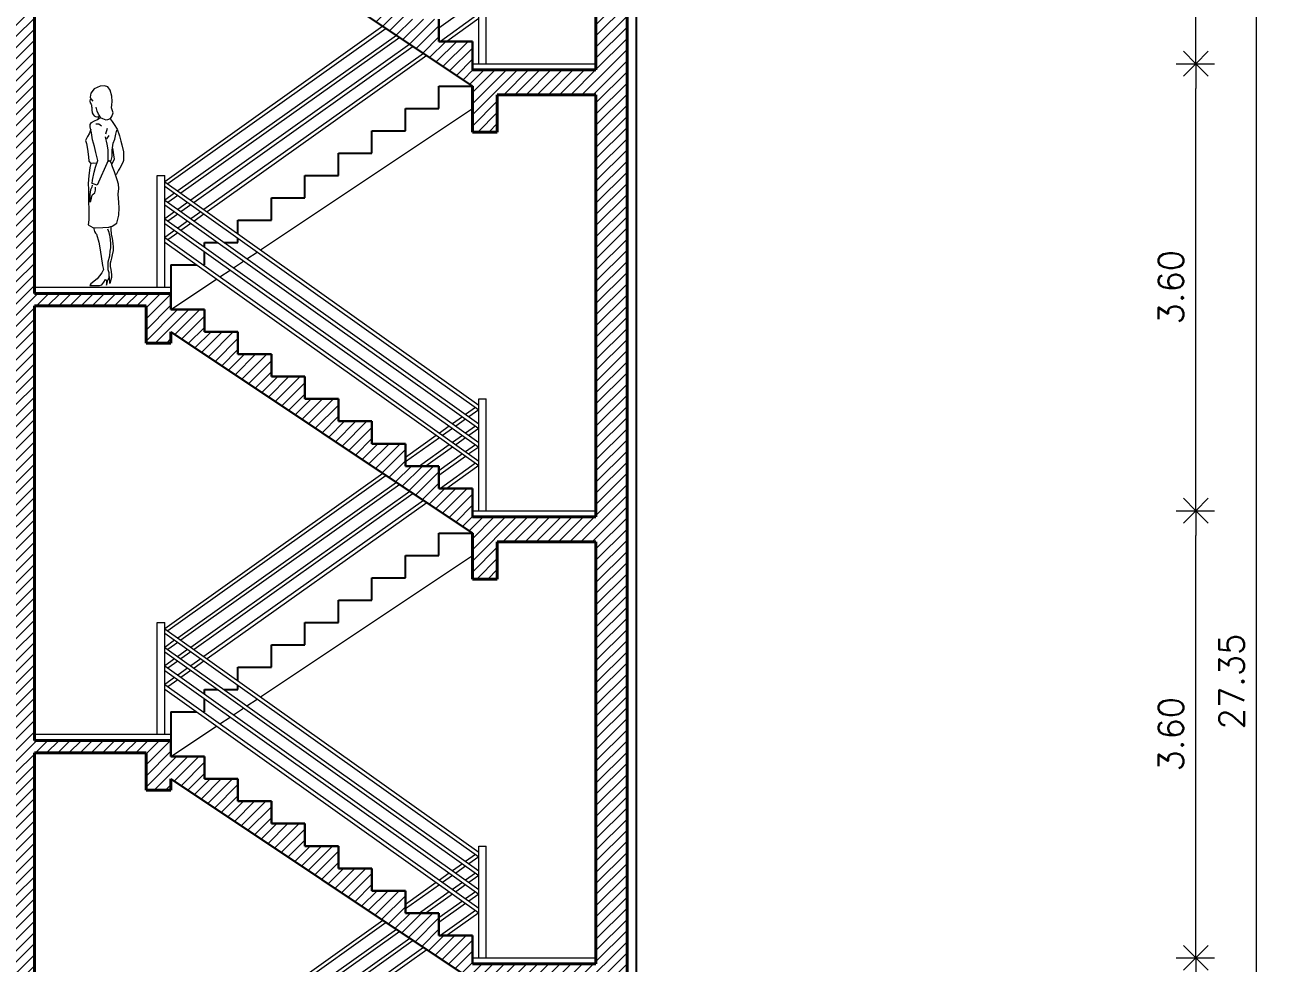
# Model space of a CAD drawing. Extents: x 1018 to 1352, y -109 to 184.
# Drawn here: x 1132.94 to 1143.01, y -85.77 to -78.21 of the extents above; entities that cross this region are included whole.
import ezdxf

# ---------------------------------------------------------------- set-up
doc = ezdxf.new("R2010")
doc.units = 0
doc.header["$LTSCALE"] = 0.5
doc.layers.get('0').update_dxf_attribs({"linetype": 'CONTINUOUS'})
doc.layers.get('Defpoints').update_dxf_attribs({"linetype": 'CONTINUOUS'})
for name, color, linetype, lineweight in [('Acotaciones', 9, 'CONTINUOUS', 9), ('Detalles 01', 8, 'CONTINUOUS', 9), ('Muros corte', 7, 'CONTINUOUS', 40), ('Muros vista', 253, 'CONTINUOUS', 25), ('Pisos', 252, 'CONTINUOUS', 18), ('Punta 01', 6, 'CONTINUOUS', 9), ('Punta 015', 64, 'CONTINUOUS', 13), ('Punta 02', 11, 'CONTINUOUS', 20), ('Punta 03', 171, 'CONTINUOUS', 30)]:
    doc.layers.add(name, color=color, linetype=linetype, lineweight=lineweight)
doc.styles.add('Texto 2 mm', font='simplex.shx', dxfattribs={"height": 0.2})
doc.dimstyles.new('Primera línea', dxfattribs={"dimscale": 0, "dimtxt": 0.2, "dimasz": 0.2, "dimexe": 0.15, "dimexo": 0, "dimgap": 0.1, "dimtad": 1, "dimzin": 4, "dimdsep": 46, "dimtxsty": 'Texto 2 mm', "dimblk": 'OPEN90', "dimcen": 2.5, "dimclrd": 256, "dimclre": 256, "dimclrt": 256, "dimadec": 0, "dimazin": 0, "dimtfac": 1, "dimtmove": 2, "dimatfit": 3, "dimldrblk": 'OPEN90', "dimfxl": 1, "dimtolj": 1, "dimtzin": 0, "dimlwd": -1, "dimlwe": -1, "dimarcsym": 0})
doc.dimstyles.new('Segunda línea', dxfattribs={"dimscale": 0, "dimtxt": 0.2, "dimasz": 0.2, "dimexe": 0.15, "dimexo": 0.5, "dimgap": 0.1, "dimtad": 1, "dimzin": 4, "dimdsep": 46, "dimtxsty": 'Texto 2 mm', "dimblk": 'OPEN90', "dimcen": 2.5, "dimclrd": 256, "dimclre": 256, "dimclrt": 256, "dimadec": 0, "dimazin": 0, "dimtfac": 1, "dimtmove": 2, "dimatfit": 3, "dimldrblk": 'OPEN90', "dimfxl": 1, "dimtolj": 1, "dimtzin": 0, "dimlwd": -1, "dimlwe": -1, "dimarcsym": 0})

# ---------------------------------------------------------------- blocks, each defined once
blk = doc.blocks.new('_Open90')
at = {"color": 0, "linetype": 'ByBlock', "lineweight": -2}
for p, q in [((0, 0), (-1, 0)), ((-0.5, 0.5), (0, 0)), ((0, 0), (-0.5, -0.5))]:
    blk.add_line(p, q, dxfattribs=at)
blk = doc.blocks.new('*D102')
at = {"layer": 'Acotaciones', "transparency": 16777216}
for p, q in [((1142.212, -85.723), (1142.52, -85.723)), ((1142.37, -89.123), (1142.37, -85.923)), ((1142.212, -89.323), (1142.52, -89.323))]:
    blk.add_line(p, q, dxfattribs=at)
at = {"layer": 'Defpoints', "color": 0, "transparency": 16777216}
for p in [(1142.212, -85.723), (1142.37, -85.723), (1142.212, -89.323)]:
    blk.add_point(p, dxfattribs=at)
at = {"layer": 'Acotaciones', "transparency": 16777216, "xscale": 0.2, "yscale": 0.2, "zscale": 0.2}
for p, rotation in [((1142.37, -85.723), 90), ((1142.37, -89.323), 270)]:
    blk.add_blockref('_Open90', p, dxfattribs=dict(at, rotation=rotation))
at = {"layer": 'Acotaciones', "transparency": 16777216, "insert": (1142.17, -87.523), "char_height": 0.2, "attachment_point": 5, "rotation": 90, "style": 'Texto 2 mm'}
blk.add_mtext('\\A1;3.60', dxfattribs=at)
blk = doc.blocks.new('*D103')
at = {"layer": 'Acotaciones', "transparency": 16777216}
for p, q in [((1142.212, -82.123), (1142.52, -82.123)), ((1142.37, -85.523), (1142.37, -82.323)), ((1142.212, -85.723), (1142.52, -85.723))]:
    blk.add_line(p, q, dxfattribs=at)
at = {"layer": 'Defpoints', "color": 0, "transparency": 16777216}
for p in [(1142.212, -82.123), (1142.37, -82.123), (1142.212, -85.723)]:
    blk.add_point(p, dxfattribs=at)
at = {"layer": 'Acotaciones', "transparency": 16777216, "xscale": 0.2, "yscale": 0.2, "zscale": 0.2}
for p, rotation in [((1142.37, -82.123), 90), ((1142.37, -85.723), 270)]:
    blk.add_blockref('_Open90', p, dxfattribs=dict(at, rotation=rotation))
at = {"layer": 'Acotaciones', "transparency": 16777216, "insert": (1142.17, -83.923), "char_height": 0.2, "attachment_point": 5, "rotation": 90, "style": 'Texto 2 mm'}
blk.add_mtext('\\A1;3.60', dxfattribs=at)
blk = doc.blocks.new('*D104')
at = {"layer": 'Acotaciones', "transparency": 16777216}
for p, q in [((1142.212, -78.523), (1142.52, -78.523)), ((1142.37, -81.923), (1142.37, -78.723)), ((1142.212, -82.123), (1142.52, -82.123))]:
    blk.add_line(p, q, dxfattribs=at)
at = {"layer": 'Defpoints', "color": 0, "transparency": 16777216}
for p in [(1142.212, -78.523), (1142.37, -78.523), (1142.212, -82.123)]:
    blk.add_point(p, dxfattribs=at)
at = {"layer": 'Acotaciones', "transparency": 16777216, "xscale": 0.2, "yscale": 0.2, "zscale": 0.2}
for p, rotation in [((1142.37, -78.523), 90), ((1142.37, -82.123), 270)]:
    blk.add_blockref('_Open90', p, dxfattribs=dict(at, rotation=rotation))
at = {"layer": 'Acotaciones', "transparency": 16777216, "insert": (1142.17, -80.323), "char_height": 0.2, "attachment_point": 5, "rotation": 90, "style": 'Texto 2 mm'}
blk.add_mtext('\\A1;3.60', dxfattribs=at)
blk = doc.blocks.new('*D105')
at = {"layer": 'Acotaciones', "transparency": 16777216}
for p, q in [((1142.212, -74.923), (1142.52, -74.923)), ((1142.37, -78.323), (1142.37, -75.123)), ((1142.212, -78.523), (1142.52, -78.523))]:
    blk.add_line(p, q, dxfattribs=at)
at = {"layer": 'Defpoints', "color": 0, "transparency": 16777216}
for p in [(1142.212, -74.923), (1142.37, -74.923), (1142.212, -78.523)]:
    blk.add_point(p, dxfattribs=at)
at = {"layer": 'Acotaciones', "transparency": 16777216, "xscale": 0.2, "yscale": 0.2, "zscale": 0.2}
for p, rotation in [((1142.37, -74.923), 90), ((1142.37, -78.523), 270)]:
    blk.add_blockref('_Open90', p, dxfattribs=dict(at, rotation=rotation))
at = {"layer": 'Acotaciones', "transparency": 16777216, "insert": (1142.17, -76.723), "char_height": 0.2, "attachment_point": 5, "rotation": 90, "style": 'Texto 2 mm'}
blk.add_mtext('\\A1;3.60', dxfattribs=at)
blk = doc.blocks.new('*D109')
at = {"layer": 'Acotaciones', "transparency": 16777216}
for p, q in [((1142.712, -69.823), (1143.008, -69.823)), ((1142.858, -96.973), (1142.858, -70.023)), ((1142.712, -97.173), (1143.008, -97.173))]:
    blk.add_line(p, q, dxfattribs=at)
at = {"layer": 'Defpoints', "color": 0, "transparency": 16777216}
for p in [(1142.212, -69.823), (1142.858, -69.823), (1142.212, -97.173)]:
    blk.add_point(p, dxfattribs=at)
at = {"layer": 'Acotaciones', "transparency": 16777216, "xscale": 0.2, "yscale": 0.2, "zscale": 0.2}
for p, rotation in [((1142.858, -69.823), 90), ((1142.858, -97.173), 270)]:
    blk.add_blockref('_Open90', p, dxfattribs=dict(at, rotation=rotation))
at = {"layer": 'Acotaciones', "transparency": 16777216, "insert": (1142.658, -83.498), "char_height": 0.2, "attachment_point": 5, "rotation": 90, "style": 'Texto 2 mm'}
blk.add_mtext('\\A1;27.35', dxfattribs=at)

msp = doc.modelspace()

# ---------------------------------------------------------------- hatches: boundary and pattern name
at = {"layer": 'Detalles 01'}
h = msp.add_hatch(dxfattribs=at)
h.set_pattern_fill('ANSI31,_O', color=256, scale=0.02)
h.set_pattern_definition([(45, (0, 0), (-0.0449012806, 0.0449012806), [])])
h.paths.add_polyline_path([(1138.187, -103.123), (1137.787, -103.123), (1137.787, -99.023), (1140.662, -99.023), (1140.662, -100.123), (1140.462, -100.123), (1140.462, -101.123), (1140.862, -101.123), (1140.862, -97.073), (1140.662, -97.073), (1140.662, -98.873), (1137.862, -98.873), (1137.862, -98.673), (1137.787, -98.673), (1137.787, -72.323), (1137.537, -72.323), (1137.537, -72.573), (1135.787, -72.573), (1135.787, -70.423), (1135.637, -70.423), (1135.637, -70.573), (1133.012, -70.573), (1133.012, -70.423), (1132.862, -70.423), (1132.862, -74.973), (1123.837, -74.973), (1123.837, -74.023), (1123.587, -74.023), (1123.587, -76.023), (1123.837, -76.023), (1123.837, -75.173), (1126.537, -75.173), (1126.537, -75.773), (1126.787, -75.773), (1126.787, -75.173), (1132.862, -75.173), (1132.862, -78.573), (1123.587, -78.573), (1123.587, -79.623), (1123.837, -79.623), (1123.837, -78.773), (1126.537, -78.773), (1126.537, -79.373), (1126.787, -79.373), (1126.787, -78.773), (1132.862, -78.773), (1132.862, -82.173), (1123.587, -82.173), (1123.587, -83.223), (1123.837, -83.223), (1123.837, -82.373), (1126.537, -82.373), (1126.537, -82.973), (1126.787, -82.973), (1126.787, -82.373), (1132.862, -82.373), (1132.862, -85.773), (1123.587, -85.773), (1123.587, -86.823), (1123.837, -86.823), (1123.837, -85.973), (1126.537, -85.973), (1126.537, -86.573), (1126.787, -86.573), (1126.787, -85.973), (1132.862, -85.973), (1132.862, -89.373), (1123.587, -89.373), (1123.587, -90.423), (1123.837, -90.423), (1123.837, -89.573), (1126.537, -89.573), (1126.537, -90.173), (1126.787, -90.173), (1126.787, -89.573), (1132.862, -89.573), (1132.862, -92.973), (1123.587, -92.973), (1123.587, -93.523), (1122.737, -93.523), (1122.737, -93.323), (1122.587, -93.323), (1122.587, -93.923), (1122.737, -93.923), (1122.737, -93.623), (1123.587, -93.623), (1123.587, -93.923), (1123.837, -93.923), (1123.837, -93.173), (1126.537, -93.173), (1126.537, -93.773), (1126.787, -93.773), (1126.787, -93.173), (1132.862, -93.173), (1132.862, -96.973), (1121.937, -96.973), (1121.937, -103.123), (1121.537, -103.123), (1121.537, -105.123), (1122.587, -105.123), (1122.587, -103.123), (1122.187, -103.123), (1122.187, -100.223), (1126.537, -100.223), (1126.537, -100.823), (1126.787, -100.823), (1126.787, -100.223), (1132.862, -100.223), (1132.862, -103.123), (1132.487, -103.123), (1132.487, -105.123), (1133.387, -105.123), (1133.387, -103.123), (1133.012, -103.123), (1133.012, -101.573), (1133.912, -101.573), (1133.912, -101.873), (1134.112, -101.873), (1134.112, -101.793), (1135.811, -102.973), (1135.552, -102.973), (1135.552, -103.823), (1136.202, -103.823), (1136.202, -102.973), (1136.002, -102.973), (1136.002, -102.736), (1135.732, -102.736), (1135.732, -102.548), (1135.462, -102.548), (1135.462, -102.361), (1135.192, -102.361), (1135.192, -102.173), (1134.922, -102.173), (1134.922, -101.986), (1134.652, -101.986), (1134.652, -101.798), (1134.382, -101.798), (1134.382, -101.611), (1134.105, -101.611), (1134.112, -101.606), (1134.112, -101.473), (1133.012, -101.473), (1133.012, -98.573), (1133.912, -98.573), (1133.912, -98.873), (1134.112, -98.873), (1134.112, -98.793), (1136.009, -100.111), (1136.002, -100.111), (1136.002, -100.523), (1136.202, -100.523), (1136.202, -100.223), (1137.537, -100.223), (1137.537, -103.123), (1137.137, -103.123), (1137.137, -105.123), (1138.187, -105.123)])
h.paths.add_polyline_path([(1137.537, -99.973), (1136.002, -99.973), (1136.002, -99.736), (1135.732, -99.736), (1135.732, -99.548), (1135.462, -99.548), (1135.462, -99.361), (1135.192, -99.361), (1135.192, -99.173), (1134.922, -99.173), (1134.922, -98.986), (1134.652, -98.986), (1134.652, -98.798), (1134.382, -98.798), (1134.382, -98.611), (1134.105, -98.611), (1134.112, -98.606), (1134.112, -98.473), (1133.012, -98.473), (1133.012, -95.168), (1133.912, -95.168), (1133.912, -95.468), (1134.112, -95.468), (1134.112, -95.392), (1136.342, -96.966), (1136.342, -97.473), (1136.542, -97.473), (1136.542, -97.173), (1137.537, -97.173)], flags=16)
h.paths.add_polyline_path([(1136.052, -99.923), (1136.052, -99.561), (1134.294, -98.236), (1134.112, -98.236), (1134.112, -98.423), (1134.002, -98.423), (1134.002, -97.523), (1134.062, -97.523), (1134.062, -97.573), (1136.052, -99.073), (1136.052, -99.023), (1136.112, -99.023), (1136.112, -99.923)], flags=0)
h.paths.add_polyline_path([(1134.062, -98.023), (1134.136, -97.967), (1136.052, -99.411), (1135.977, -99.467)], flags=0)
h.paths.add_polyline_path([(1134.062, -97.873), (1134.136, -97.817), (1136.052, -99.261), (1135.977, -99.317)], flags=0)
h.paths.add_polyline_path([(1134.062, -97.723), (1134.136, -97.667), (1136.052, -99.111), (1135.977, -99.167)], flags=0)
h.paths.add_polyline_path([(1132.862, -99.973), (1122.187, -99.973), (1122.187, -97.173), (1126.537, -97.173), (1126.537, -97.773), (1126.787, -97.773), (1126.787, -97.173), (1132.862, -97.173)], flags=16)
h.paths.add_polyline_path([(1131.583, -99.923), (1131.331, -99.491), (1131.835, -99.491)], flags=0)
h.paths.add_polyline_path([(1137.537, -96.973), (1136.542, -96.973), (1136.542, -96.733), (1136.272, -96.733), (1136.272, -96.542), (1136.002, -96.542), (1136.002, -96.352), (1135.732, -96.352), (1135.732, -96.161), (1135.462, -96.161), (1135.462, -95.971), (1135.192, -95.971), (1135.192, -95.78), (1134.922, -95.78), (1134.922, -95.59), (1134.652, -95.59), (1134.652, -95.399), (1134.382, -95.399), (1134.382, -95.209), (1134.112, -95.209), (1134.112, -95.068), (1133.012, -95.068), (1133.012, -91.273), (1133.912, -91.273), (1133.912, -91.573), (1134.112, -91.573), (1134.112, -91.483), (1136.542, -93.103), (1136.542, -93.473), (1136.742, -93.473), (1136.742, -93.173), (1137.537, -93.173)], flags=16)
h.paths.add_polyline_path([(1136.592, -96.923), (1136.592, -96.561), (1134.112, -94.691), (1134.112, -94.637), (1134.289, -94.637), (1134.061, -94.466), (1134.136, -94.409), (1134.382, -94.595), (1134.382, -94.557), (1134.061, -94.316), (1134.136, -94.259), (1134.385, -94.447), (1134.434, -94.447), (1136.592, -96.073), (1136.592, -96.023), (1136.652, -96.023), (1136.652, -96.923)], flags=0)
h.paths.add_polyline_path([(1137.537, -92.973), (1136.542, -92.973), (1136.542, -92.743), (1136.272, -92.743), (1136.272, -92.563), (1136.002, -92.563), (1136.002, -92.383), (1135.732, -92.383), (1135.732, -92.203), (1135.462, -92.203), (1135.462, -92.023), (1135.192, -92.023), (1135.192, -91.843), (1134.922, -91.843), (1134.922, -91.663), (1134.652, -91.663), (1134.652, -91.483), (1134.382, -91.483), (1134.382, -91.303), (1134.112, -91.303), (1134.112, -91.173), (1133.012, -91.173), (1133.012, -87.673), (1133.912, -87.673), (1133.912, -87.973), (1134.112, -87.973), (1134.112, -87.883), (1136.541, -89.503), (1136.542, -89.503), (1136.542, -89.873), (1136.742, -89.873), (1136.742, -89.573), (1137.537, -89.573)], flags=16)
h.paths.add_polyline_path([(1136.592, -92.923), (1136.592, -92.56), (1134.319, -90.943), (1134.112, -90.943), (1134.112, -91.123), (1134.002, -91.123), (1134.002, -90.223), (1134.062, -90.223), (1134.062, -90.273), (1136.592, -92.073), (1136.592, -92.023), (1136.652, -92.023), (1136.652, -92.923)], flags=0)
h.paths.add_polyline_path([(1134.062, -90.723), (1134.141, -90.666), (1136.382, -92.26), (1136.382, -92.374)], flags=0)
h.paths.add_polyline_path([(1134.062, -90.573), (1134.141, -90.516), (1134.698, -90.912), (1134.616, -90.967)], flags=0)
h.paths.add_polyline_path([(1126.709, -99.497), (1126.594, -99.497), (1126.057, -99.649, 1.100935), (1125.38, -99.65), (1123.616, -99.65, 1.102902), (1122.939, -99.65), (1122.944, -99.65), (1122.638, -99.584), (1122.474, -99.498), (1122.373, -99.498, -0.414214), (1122.343, -99.468), (1122.343, -99.458, -0.414214), (1122.373, -99.428), (1122.386, -99.428), (1122.458, -99.141, -0.302226), (1122.482, -99.118), (1123.523, -98.959, 0.124237), (1123.559, -98.944), (1124.103, -98.534, -0.151719), (1124.158, -98.513), (1124.549, -98.496), (1125.131, -98.496), (1125.511, -98.511, -0.141031), (1125.563, -98.529), (1126.146, -98.929, 0.09603), (1126.174, -98.941), (1126.634, -99.042, 0.187906), (1126.656, -99.039), (1126.696, -99.016), (1126.696, -99.093), (1126.699, -99.114, -0.038718), (1126.704, -99.176), (1126.704, -99.336, -0.040937), (1126.699, -99.402), (1126.694, -99.428), (1126.709, -99.428, -0.414214), (1126.739, -99.458), (1126.739, -99.467, -0.414214)], flags=0)
h.paths.add_polyline_path([(1134.062, -90.423), (1134.141, -90.366), (1134.807, -90.84), (1134.725, -90.895)], flags=0)
h.paths.add_polyline_path([(1125.99, -98.956), (1125.56, -98.587, 0.168695), (1125.499, -98.563), (1125.133, -98.549, 0.010081), (1125.129, -98.549), (1124.551, -98.549, 0.011028), (1124.547, -98.549), (1124.176, -98.565, 0.206689), (1124.104, -98.6), (1123.757, -99.002, -0.102777), (1123.732, -99.022), (1123.767, -99.051), (1124.107, -98.644, -0.210552), (1124.179, -98.608), (1124.549, -98.592), (1125.131, -98.592), (1125.257, -98.597, -0.242328), (1125.416, -98.687), (1125.573, -98.927, -0.145895), (1125.606, -99.036), (1125.606, -99.143, -0.297473), (1125.558, -99.216), (1125.498, -99.264, 0.093095), (1125.474, -99.28), (1125.4, -99.357, 0.095925), (1125.384, -99.382), (1125.317, -99.564), (1123.767, -99.559), (1123.751, -99.443, -0.033845), (1123.748, -99.402), (1123.748, -99.203, -0.035143), (1123.751, -99.161), (1123.767, -99.051), (1122.576, -99.17), (1122.564, -99.168), (1122.519, -99.409), (1122.463, -99.409), (1122.508, -99.191), (1122.557, -99.203), (1122.568, -99.146), (1122.58, -99.148), (1123.705, -99.03, 0.190824), (1123.757, -99.002), (1124.104, -98.6, -0.206689), (1124.176, -98.565), (1124.549, -98.549), (1125.131, -98.549), (1125.499, -98.563, -0.168695), (1125.56, -98.587), (1125.976, -98.944, 0.027992), (1125.984, -98.95, 0.027992)], flags=0)
h.paths.add_polyline_path([(1125.439, -99.617, -1), (1125.999, -99.617, -1)], flags=0)
h.paths.add_polyline_path([(1125.569, -99.617, -1), (1125.869, -99.617, -1)], flags=0)
h.paths.add_polyline_path([(1125.521, -99.146), (1125.376, -99.146), (1125.376, -99.106), (1125.521, -99.106)], flags=0)
h.paths.add_polyline_path([(1124.591, -99.146), (1124.446, -99.146), (1124.446, -99.106), (1124.591, -99.106)], flags=0)
h.paths.add_polyline_path([(1122.998, -99.617, -1), (1123.558, -99.617, -1)], flags=0)
h.paths.add_polyline_path([(1123.128, -99.617, -1), (1123.428, -99.617, -1)], flags=0)
h.paths.add_polyline_path([(1137.537, -89.373), (1136.542, -89.373), (1136.542, -89.143), (1136.272, -89.143), (1136.272, -88.963), (1136.002, -88.963), (1136.002, -88.783), (1135.732, -88.783), (1135.732, -88.603), (1135.462, -88.603), (1135.462, -88.423), (1135.192, -88.423), (1135.192, -88.243), (1134.922, -88.243), (1134.922, -88.063), (1134.652, -88.063), (1134.652, -87.883), (1134.382, -87.883), (1134.382, -87.703), (1134.112, -87.703), (1134.112, -87.573), (1133.012, -87.573), (1133.012, -84.073), (1133.912, -84.073), (1133.912, -84.373), (1134.112, -84.373), (1134.112, -84.283), (1136.541, -85.903), (1136.542, -85.903), (1136.542, -86.273), (1136.742, -86.273), (1136.742, -85.973), (1137.537, -85.973)], flags=16)
h.paths.add_polyline_path([(1136.592, -89.323), (1136.592, -88.96), (1134.319, -87.343), (1134.112, -87.343), (1134.112, -87.523), (1134.002, -87.523), (1134.002, -86.623), (1134.062, -86.623), (1134.062, -86.673), (1136.592, -88.473), (1136.592, -88.423), (1136.652, -88.423), (1136.652, -89.323)], flags=0)
h.paths.add_polyline_path([(1134.062, -87.123), (1134.141, -87.066), (1136.592, -88.81), (1136.512, -88.866)], flags=0)
h.paths.add_polyline_path([(1134.062, -86.973), (1134.141, -86.916), (1136.592, -88.66), (1136.512, -88.716)], flags=0)
h.paths.add_polyline_path([(1134.062, -86.823), (1134.141, -86.766), (1136.592, -88.51), (1136.512, -88.566)], flags=0)
h.paths.add_polyline_path([(1137.537, -85.773), (1136.542, -85.773), (1136.542, -85.543), (1136.272, -85.543), (1136.272, -85.363), (1136.002, -85.363), (1136.002, -85.183), (1135.732, -85.183), (1135.732, -85.003), (1135.462, -85.003), (1135.462, -84.823), (1135.192, -84.823), (1135.192, -84.643), (1134.922, -84.643), (1134.922, -84.463), (1134.652, -84.463), (1134.652, -84.283), (1134.382, -84.283), (1134.382, -84.103), (1134.112, -84.103), (1134.112, -83.973), (1133.012, -83.973), (1133.012, -80.473), (1133.912, -80.473), (1133.912, -80.773), (1134.112, -80.773), (1134.112, -80.683), (1136.541, -82.303), (1136.542, -82.303), (1136.542, -82.673), (1136.742, -82.673), (1136.742, -82.373), (1137.537, -82.373)], flags=16)
h.paths.add_polyline_path([(1136.592, -85.723), (1136.592, -85.36), (1134.319, -83.743), (1134.112, -83.743), (1134.112, -83.923), (1134.002, -83.923), (1134.002, -83.023), (1134.062, -83.023), (1134.062, -83.073), (1136.592, -84.873), (1136.592, -84.823), (1136.652, -84.823), (1136.652, -85.723)], flags=0)
h.paths.add_polyline_path([(1134.062, -83.523), (1134.141, -83.466), (1136.592, -85.21), (1136.512, -85.266)], flags=0)
h.paths.add_polyline_path([(1134.062, -83.373), (1134.141, -83.316), (1136.592, -85.06), (1136.512, -85.116)], flags=0)
h.paths.add_polyline_path([(1134.062, -83.223), (1134.141, -83.166), (1136.592, -84.91), (1136.512, -84.966)], flags=0)
h.paths.add_polyline_path([(1137.537, -82.173), (1136.542, -82.173), (1136.542, -81.943), (1136.272, -81.943), (1136.272, -81.763), (1136.002, -81.763), (1136.002, -81.583), (1135.732, -81.583), (1135.732, -81.403), (1135.462, -81.403), (1135.462, -81.223), (1135.192, -81.223), (1135.192, -81.043), (1134.922, -81.043), (1134.922, -80.863), (1134.652, -80.863), (1134.652, -80.683), (1134.382, -80.683), (1134.382, -80.503), (1134.112, -80.503), (1134.112, -80.373), (1133.012, -80.373), (1133.012, -76.873), (1133.912, -76.873), (1133.912, -77.173), (1134.112, -77.173), (1134.112, -77.083), (1136.541, -78.703), (1136.542, -78.703), (1136.542, -79.073), (1136.742, -79.073), (1136.742, -78.773), (1137.537, -78.773)], flags=16)
h.paths.add_polyline_path([(1136.592, -82.123), (1136.592, -81.76), (1134.319, -80.143), (1134.112, -80.143), (1134.112, -80.323), (1134.002, -80.323), (1134.002, -79.423), (1134.062, -79.423), (1134.062, -79.473), (1136.592, -81.273), (1136.592, -81.223), (1136.652, -81.223), (1136.652, -82.123)], flags=0)
h.paths.add_polyline_path([(1134.062, -79.923), (1134.141, -79.866), (1136.592, -81.61), (1136.512, -81.666)], flags=0)
h.paths.add_polyline_path([(1134.062, -79.773), (1134.141, -79.716), (1136.592, -81.46), (1136.512, -81.516)], flags=0)
h.paths.add_polyline_path([(1134.062, -79.623), (1134.141, -79.566), (1136.592, -81.31), (1136.512, -81.366)], flags=0)
h.paths.add_polyline_path([(1137.537, -78.573), (1136.542, -78.573), (1136.542, -78.343), (1136.272, -78.343), (1136.272, -78.163), (1136.002, -78.163), (1136.002, -77.983), (1135.732, -77.983), (1135.732, -77.803), (1135.462, -77.803), (1135.462, -77.623), (1135.192, -77.623), (1135.192, -77.443), (1134.922, -77.443), (1134.922, -77.263), (1134.652, -77.263), (1134.652, -77.083), (1134.382, -77.083), (1134.382, -76.903), (1134.112, -76.903), (1134.112, -76.773), (1133.012, -76.773), (1133.012, -72.823), (1135.587, -72.823), (1135.587, -73.223), (1135.837, -73.223), (1135.837, -72.823), (1137.537, -72.823), (1137.537, -74.973), (1136.542, -74.973), (1136.542, -75.473), (1136.742, -75.473), (1136.742, -75.173), (1137.537, -75.173)], flags=16)
h.paths.add_polyline_path([(1136.592, -78.523), (1136.592, -78.16), (1134.319, -76.543), (1134.112, -76.543), (1134.112, -76.723), (1134.002, -76.723), (1134.002, -75.823), (1134.062, -75.823), (1134.062, -75.873), (1136.592, -74.073), (1136.592, -74.023), (1136.652, -74.023), (1136.652, -74.923), (1136.592, -74.923), (1136.592, -74.56), (1134.404, -76.116), (1136.592, -77.673), (1136.592, -77.623), (1136.652, -77.623), (1136.652, -78.523)], flags=0)
h.paths.add_polyline_path([(1134.062, -76.323), (1134.141, -76.266), (1136.592, -78.01), (1136.512, -78.066)], flags=0)
h.paths.add_polyline_path([(1134.062, -76.173), (1134.141, -76.116), (1136.592, -77.86), (1136.512, -77.916)], flags=0)
h.paths.add_polyline_path([(1134.062, -76.023), (1134.141, -75.966), (1136.592, -77.71), (1136.512, -77.766)], flags=0)
h.paths.add_polyline_path([(1135.637, -72.573), (1135.337, -72.573), (1135.337, -72.162), (1135.637, -72.124)], flags=16)
h.paths.add_polyline_path([(1135.237, -72.573), (1133.012, -72.573), (1133.012, -72.073), (1135.237, -72.165)], flags=16)
h.paths.add_polyline_path([(1135.286, -72.017), (1133.012, -71.923), (1133.012, -70.723), (1135.637, -70.723), (1135.637, -71.973)], flags=16)
h.paths.add_polyline_path([(1131.379, -99.131), (1132.088, -99.131), (1132.088, -99.431), (1131.379, -99.431)], flags=8)
h.paths.add_polyline_path([(1128.564, -98.436), (1130.159, -98.436), (1130.159, -99.069), (1128.564, -99.069)], flags=8)

# ---------------------------------------------------------------- linework, layer by layer
for p, q in [((1136.486, -78.085), (1136.272, -78.238)), ((1136.566, -78.141), (1136.283, -78.343)), ((1135.82, -78.222), (1134.062, -79.473)), ((1135.847, -78.24), (1134.088, -79.491)), ((1136.592, -78.16), (1136.334, -78.343)), ((1135.929, -78.295), (1134.167, -79.548)), ((1135.956, -78.312), (1134.193, -79.566)), ((1136.038, -78.367), (1134.273, -79.623)), ((1136.064, -78.385), (1134.299, -79.641)), ((1136.147, -78.44), (1134.378, -79.698)), ((1136.173, -78.458), (1134.404, -79.716)), ((1134.062, -79.473), (1136.592, -81.273)), ((1134.062, -79.51), (1136.592, -81.31)), ((1134.141, -79.566), (1134.062, -79.623)), ((1134.062, -79.623), (1136.592, -81.423)), ((1134.062, -79.66), (1136.592, -81.46)), ((1134.167, -79.585), (1134.088, -79.641)), ((1134.247, -79.641), (1134.167, -79.698)), ((1134.273, -79.66), (1134.193, -79.716)), ((1134.141, -79.716), (1134.062, -79.773)), ((1134.167, -79.735), (1134.088, -79.791)), ((1134.352, -79.716), (1134.273, -79.773)), ((1134.378, -79.735), (1134.299, -79.791)), ((1134.062, -79.773), (1136.592, -81.573)), ((1134.062, -79.81), (1136.592, -81.61)), ((1134.247, -79.791), (1134.167, -79.848)), ((1134.273, -79.81), (1134.193, -79.866)), ((1134.141, -79.866), (1134.062, -79.923)), ((1134.062, -79.923), (1136.592, -81.723)), ((1134.062, -79.96), (1136.592, -81.76)), ((1134.167, -79.885), (1134.088, -79.941)), ((1136.461, -81.366), (1136.381, -81.423)), ((1136.566, -81.291), (1136.486, -81.348)), ((1136.592, -81.31), (1136.512, -81.366)), ((1136.355, -81.441), (1136.276, -81.498)), ((1136.381, -81.46), (1136.301, -81.516)), ((1136.486, -81.385), (1136.407, -81.441)), ((1136.566, -81.441), (1136.486, -81.498)), ((1136.592, -81.46), (1136.512, -81.516)), ((1136.25, -81.516), (1136.002, -81.693)), ((1136.276, -81.535), (1136.002, -81.73)), ((1136.461, -81.516), (1136.381, -81.573)), ((1136.486, -81.535), (1136.407, -81.591)), ((1136.355, -81.591), (1136.114, -81.763)), ((1136.381, -81.61), (1136.166, -81.763)), ((1136.461, -81.666), (1136.272, -81.801)), ((1136.566, -81.591), (1136.486, -81.648)), ((1136.592, -81.61), (1136.512, -81.666)), ((1136.486, -81.685), (1136.272, -81.838)), ((1136.566, -81.741), (1136.283, -81.943)), ((1136.592, -81.76), (1136.334, -81.943)), ((1135.82, -81.822), (1134.062, -83.073)), ((1135.847, -81.84), (1134.088, -83.091)), ((1135.929, -81.895), (1134.167, -83.148)), ((1135.956, -81.912), (1134.193, -83.166)), ((1136.038, -81.967), (1134.273, -83.223)), ((1136.064, -81.985), (1134.299, -83.241)), ((1136.147, -82.04), (1134.378, -83.298)), ((1136.173, -82.058), (1134.404, -83.316)), ((1134.062, -83.073), (1136.592, -84.873)), ((1134.062, -83.11), (1136.592, -84.91)), ((1134.141, -83.166), (1134.062, -83.223)), ((1134.167, -83.185), (1134.088, -83.241)), ((1134.062, -83.223), (1136.592, -85.023)), ((1134.062, -83.26), (1136.592, -85.06)), ((1134.247, -83.241), (1134.167, -83.298)), ((1134.273, -83.26), (1134.193, -83.316)), ((1134.141, -83.316), (1134.062, -83.373)), ((1134.062, -83.373), (1136.592, -85.173)), ((1134.167, -83.335), (1134.088, -83.391)), ((1134.352, -83.316), (1134.273, -83.373)), ((1134.378, -83.335), (1134.299, -83.391)), ((1134.062, -83.41), (1136.592, -85.21)), ((1134.141, -83.466), (1134.062, -83.523)), ((1134.167, -83.485), (1134.088, -83.541)), ((1134.247, -83.391), (1134.167, -83.448)), ((1134.273, -83.41), (1134.193, -83.466)), ((1134.062, -83.523), (1136.592, -85.323)), ((1134.062, -83.56), (1136.592, -85.36)), ((1136.566, -84.891), (1136.486, -84.948)), ((1136.461, -84.966), (1136.381, -85.023)), ((1136.486, -84.985), (1136.407, -85.041)), ((1136.592, -84.91), (1136.512, -84.966)), ((1136.355, -85.041), (1136.276, -85.098)), ((1136.381, -85.06), (1136.301, -85.116)), ((1136.566, -85.041), (1136.486, -85.098)), ((1136.592, -85.06), (1136.512, -85.116)), ((1136.25, -85.116), (1136.002, -85.293)), ((1136.276, -85.135), (1136.002, -85.33)), ((1136.355, -85.191), (1136.114, -85.363)), ((1136.461, -85.116), (1136.381, -85.173)), ((1136.486, -85.135), (1136.407, -85.191)), ((1136.566, -85.191), (1136.486, -85.248)), ((1136.381, -85.21), (1136.166, -85.363)), ((1136.461, -85.266), (1136.272, -85.401)), ((1136.486, -85.285), (1136.272, -85.438)), ((1136.592, -85.21), (1136.512, -85.266)), ((1136.566, -85.341), (1136.283, -85.543)), ((1136.592, -85.36), (1136.334, -85.543)), ((1135.82, -85.422), (1134.062, -86.673)), ((1135.847, -85.44), (1134.088, -86.691)), ((1135.929, -85.495), (1134.167, -86.748)), ((1135.956, -85.512), (1134.193, -86.766)), ((1136.038, -85.567), (1134.273, -86.823)), ((1136.064, -85.585), (1134.299, -86.841)), ((1136.147, -85.64), (1134.378, -86.898)), ((1136.173, -85.658), (1134.404, -86.916))]:
    msp.add_line(p, q, dxfattribs=at)
at = {"layer": 'Muros corte'}
for p, q in [((1137.787, -98.673), (1137.787, -72.323)), ((1137.537, -78.573), (1137.537, -75.173)), ((1133.012, -80.373), (1133.012, -76.873)), ((1136.542, -78.573), (1137.537, -78.573)), ((1136.542, -78.703), (1136.542, -79.073)), ((1136.742, -78.773), (1137.537, -78.773)), ((1136.742, -78.773), (1136.742, -79.073)), ((1137.537, -82.173), (1137.537, -78.773)), ((1136.542, -79.073), (1136.742, -79.073)), ((1133.012, -80.373), (1134.112, -80.373)), ((1133.012, -80.473), (1133.912, -80.473)), ((1133.012, -83.973), (1133.012, -80.473)), ((1133.912, -80.473), (1133.912, -80.773)), ((1134.112, -80.683), (1134.112, -80.773)), ((1133.912, -80.773), (1134.112, -80.773)), ((1136.542, -82.173), (1137.537, -82.173)), ((1136.542, -82.303), (1136.542, -82.673)), ((1136.742, -82.373), (1137.537, -82.373)), ((1136.742, -82.373), (1136.742, -82.673)), ((1137.537, -85.773), (1137.537, -82.373)), ((1136.542, -82.673), (1136.742, -82.673)), ((1133.012, -83.973), (1134.112, -83.973)), ((1133.012, -84.073), (1133.912, -84.073)), ((1133.012, -87.573), (1133.012, -84.073)), ((1133.912, -84.073), (1133.912, -84.373)), ((1134.112, -84.283), (1134.112, -84.373)), ((1133.912, -84.373), (1134.112, -84.373)), ((1136.542, -85.773), (1137.537, -85.773))]:
    msp.add_line(p, q, dxfattribs=at)
at = {"layer": 'Muros vista'}
for p, q in [((1137.862, -98.673), (1137.862, -74.023)), ((1136.272, -78.703), (1136.542, -78.703)), ((1136.272, -78.883), (1136.272, -78.703)), ((1136.002, -78.883), (1136.272, -78.883)), ((1136.002, -79.063), (1136.002, -78.883)), ((1135.732, -79.063), (1136.002, -79.063)), ((1135.732, -79.243), (1135.732, -79.063)), ((1135.462, -79.243), (1135.732, -79.243)), ((1135.462, -79.423), (1135.462, -79.243)), ((1135.192, -79.603), (1135.192, -79.423)), ((1135.192, -79.423), (1135.462, -79.423)), ((1134.922, -79.603), (1135.192, -79.603)), ((1134.922, -79.783), (1134.922, -79.603)), ((1134.652, -79.783), (1134.922, -79.783)), ((1134.652, -79.893), (1134.652, -79.783)), ((1134.382, -79.963), (1134.488, -79.963)), ((1134.382, -80.001), (1134.382, -79.963)), ((1134.54, -79.963), (1134.652, -79.963)), ((1134.652, -79.963), (1134.652, -79.93)), ((1134.382, -80.143), (1134.382, -80.038)), ((1134.112, -80.143), (1134.319, -80.143)), ((1134.112, -80.143), (1134.112, -80.373)), ((1134.371, -80.143), (1134.382, -80.143)), ((1136.272, -82.303), (1136.542, -82.303)), ((1136.272, -82.483), (1136.272, -82.303)), ((1136.002, -82.483), (1136.272, -82.483)), ((1136.002, -82.663), (1136.002, -82.483)), ((1135.732, -82.663), (1136.002, -82.663)), ((1135.732, -82.843), (1135.732, -82.663)), ((1135.462, -82.843), (1135.732, -82.843)), ((1135.462, -83.023), (1135.462, -82.843)), ((1135.192, -83.203), (1135.192, -83.023)), ((1135.192, -83.023), (1135.462, -83.023)), ((1134.922, -83.203), (1135.192, -83.203)), ((1134.922, -83.383), (1134.922, -83.203)), ((1134.652, -83.383), (1134.922, -83.383)), ((1134.652, -83.493), (1134.652, -83.383)), ((1134.382, -83.563), (1134.488, -83.563)), ((1134.382, -83.601), (1134.382, -83.563)), ((1134.54, -83.563), (1134.652, -83.563)), ((1134.652, -83.563), (1134.652, -83.53)), ((1134.382, -83.743), (1134.382, -83.638)), ((1134.112, -83.743), (1134.319, -83.743)), ((1134.112, -83.743), (1134.112, -83.973)), ((1134.371, -83.743), (1134.382, -83.743))]:
    msp.add_line(p, q, dxfattribs=at)
at = {"layer": 'Pisos'}
for p, q in [((1136.542, -78.523), (1137.537, -78.523)), ((1133.012, -80.323), (1134.112, -80.323)), ((1136.542, -82.123), (1137.537, -82.123)), ((1133.012, -83.923), (1134.112, -83.923)), ((1136.542, -85.723), (1137.537, -85.723))]:
    msp.add_line(p, q, dxfattribs=at)
at = {"layer": 'Punta 01'}
for p, q in [((1136.592, -78.523), (1136.592, -77.623)), ((1136.652, -78.523), (1136.652, -77.623)), ((1134.002, -79.423), (1134.062, -79.423)), ((1134.002, -80.323), (1134.002, -79.423)), ((1134.062, -80.323), (1134.062, -79.423)), ((1136.592, -81.223), (1136.652, -81.223)), ((1136.592, -82.123), (1136.592, -81.223)), ((1136.652, -82.123), (1136.652, -81.223)), ((1134.002, -83.023), (1134.062, -83.023)), ((1134.002, -83.923), (1134.002, -83.023)), ((1134.062, -83.923), (1134.062, -83.023)), ((1136.592, -84.823), (1136.652, -84.823)), ((1136.592, -85.723), (1136.592, -84.823)), ((1136.652, -85.723), (1136.652, -84.823))]:
    msp.add_line(p, q, dxfattribs=at)
at = {"layer": 'Punta 015'}
for p, q in [((1133.494, -78.726), (1133.466, -78.76)), ((1133.543, -78.705), (1133.494, -78.726)), ((1133.576, -78.701), (1133.543, -78.705)), ((1133.604, -78.708), (1133.576, -78.701)), ((1133.624, -78.735), (1133.604, -78.708)), ((1133.635, -78.784), (1133.624, -78.735)), ((1133.462, -78.808), (1133.459, -78.825)), ((1133.459, -78.825), (1133.462, -78.837)), ((1133.462, -78.837), (1133.47, -78.849)), ((1133.466, -78.76), (1133.463, -78.792)), ((1133.463, -78.792), (1133.47, -78.81)), ((1133.463, -78.795), (1133.467, -78.807)), ((1133.467, -78.807), (1133.483, -78.824)), ((1133.47, -78.849), (1133.472, -78.857)), ((1133.634, -78.878), (1133.635, -78.854)), ((1133.64, -78.828), (1133.635, -78.784)), ((1133.635, -78.854), (1133.64, -78.828)), ((1133.472, -78.857), (1133.472, -78.867)), ((1133.472, -78.867), (1133.474, -78.875)), ((1133.474, -78.875), (1133.475, -78.894)), ((1133.475, -78.894), (1133.479, -78.918)), ((1133.479, -78.918), (1133.486, -78.932)), ((1133.486, -78.932), (1133.494, -78.942)), ((1133.494, -78.942), (1133.504, -78.949)), ((1133.504, -78.949), (1133.515, -78.95)), ((1133.519, -78.904), (1133.511, -78.874)), ((1133.515, -78.95), (1133.526, -78.949)), ((1133.528, -78.93), (1133.519, -78.904)), ((1133.522, -78.973), (1133.543, -78.956)), ((1133.526, -78.949), (1133.527, -78.969)), ((1133.547, -78.959), (1133.528, -78.93)), ((1133.543, -78.956), (1133.561, -78.963)), ((1133.625, -78.963), (1133.637, -78.949)), ((1133.646, -78.918), (1133.634, -78.878)), ((1133.637, -78.949), (1133.646, -78.918)), ((1133.467, -79.052), (1133.453, -79.087)), ((1133.463, -79.012), (1133.473, -78.996)), ((1133.463, -79.032), (1133.463, -79.012)), ((1133.472, -79.081), (1133.463, -79.032)), ((1133.473, -78.996), (1133.496, -78.983)), ((1133.496, -78.983), (1133.522, -78.973)), ((1133.506, -79.006), (1133.531, -79.008)), ((1133.531, -79.008), (1133.554, -79.024)), ((1133.561, -78.963), (1133.589, -78.974)), ((1133.589, -78.974), (1133.605, -78.973)), ((1133.589, -79.088), (1133.602, -79.041)), ((1133.605, -78.973), (1133.625, -78.963)), ((1133.624, -78.966), (1133.64, -78.989)), ((1133.64, -78.989), (1133.656, -79.013)), ((1133.656, -79.013), (1133.679, -79.05)), ((1133.679, -79.05), (1133.699, -79.104)), ((1133.439, -79.11), (1133.425, -79.141)), ((1133.425, -79.141), (1133.431, -79.166)), ((1133.453, -79.087), (1133.439, -79.11)), ((1133.48, -79.137), (1133.472, -79.081)), ((1133.496, -79.189), (1133.48, -79.137)), ((1133.599, -79.17), (1133.585, -79.112)), ((1133.595, -79.127), (1133.615, -79.1)), ((1133.648, -79.164), (1133.66, -79.13)), ((1133.66, -79.13), (1133.669, -79.09)), ((1133.669, -79.09), (1133.677, -79.059)), ((1133.699, -79.104), (1133.709, -79.146)), ((1133.709, -79.146), (1133.718, -79.177)), ((1133.431, -79.166), (1133.44, -79.211)), ((1133.44, -79.211), (1133.448, -79.273)), ((1133.506, -79.239), (1133.496, -79.189)), ((1133.523, -79.302), (1133.506, -79.239)), ((1133.608, -79.216), (1133.599, -79.17)), ((1133.608, -79.302), (1133.608, -79.216)), ((1133.639, -79.271), (1133.64, -79.219)), ((1133.64, -79.219), (1133.648, -79.164)), ((1133.659, -79.292), (1133.643, -79.203)), ((1133.718, -79.177), (1133.73, -79.233)), ((1133.73, -79.233), (1133.729, -79.276)), ((1133.448, -79.273), (1133.451, -79.309)), ((1133.451, -79.309), (1133.465, -79.325)), ((1133.46, -79.358), (1133.452, -79.425)), ((1133.468, -79.327), (1133.46, -79.358)), ((1133.465, -79.325), (1133.487, -79.322)), ((1133.487, -79.322), (1133.509, -79.323)), ((1133.495, -79.397), (1133.505, -79.357)), ((1133.505, -79.357), (1133.523, -79.302)), ((1133.606, -79.303), (1133.518, -79.5)), ((1133.624, -79.309), (1133.606, -79.303)), ((1133.61, -79.307), (1133.631, -79.303)), ((1133.631, -79.319), (1133.624, -79.309)), ((1133.631, -79.303), (1133.639, -79.271)), ((1133.642, -79.354), (1133.631, -79.319)), ((1133.635, -79.332), (1133.659, -79.292)), ((1133.657, -79.394), (1133.642, -79.354)), ((1133.725, -79.319), (1133.702, -79.364)), ((1133.731, -79.303), (1133.725, -79.319)), ((1133.729, -79.276), (1133.731, -79.303)), ((1133.452, -79.425), (1133.445, -79.489)), ((1133.477, -79.488), (1133.48, -79.46)), ((1133.48, -79.46), (1133.495, -79.397)), ((1133.678, -79.458), (1133.657, -79.394)), ((1133.691, -79.38), (1133.671, -79.419)), ((1133.691, -79.493), (1133.678, -79.458)), ((1133.702, -79.364), (1133.691, -79.38)), ((1133.445, -79.489), (1133.447, -79.537)), ((1133.447, -79.537), (1133.447, -79.636)), ((1133.464, -79.54), (1133.46, -79.576)), ((1133.475, -79.517), (1133.464, -79.54)), ((1133.478, -79.502), (1133.475, -79.517)), ((1133.495, -79.493), (1133.477, -79.488)), ((1133.518, -79.5), (1133.495, -79.493)), ((1133.498, -79.564), (1133.504, -79.542)), ((1133.504, -79.542), (1133.504, -79.517)), ((1133.688, -79.574), (1133.693, -79.529)), ((1133.693, -79.529), (1133.691, -79.493)), ((1133.447, -79.636), (1133.45, -79.694)), ((1133.46, -79.576), (1133.459, -79.617)), ((1133.459, -79.617), (1133.459, -79.639)), ((1133.459, -79.639), (1133.467, -79.629)), ((1133.467, -79.629), (1133.479, -79.583)), ((1133.479, -79.583), (1133.486, -79.574)), ((1133.486, -79.574), (1133.498, -79.564)), ((1133.692, -79.641), (1133.688, -79.574)), ((1133.694, -79.685), (1133.692, -79.641)), ((1133.45, -79.694), (1133.45, -79.781)), ((1133.676, -79.808), (1133.693, -79.742)), ((1133.693, -79.742), (1133.694, -79.685)), ((1133.45, -79.781), (1133.446, -79.821)), ((1133.446, -79.821), (1133.484, -79.842)), ((1133.484, -79.842), (1133.504, -79.846)), ((1133.49, -79.845), (1133.491, -79.852)), ((1133.491, -79.852), (1133.497, -79.875)), ((1133.504, -79.846), (1133.565, -79.843)), ((1133.565, -79.843), (1133.612, -79.839)), ((1133.615, -79.883), (1133.605, -79.856)), ((1133.612, -79.839), (1133.639, -79.831)), ((1133.628, -79.832), (1133.627, -79.855)), ((1133.627, -79.855), (1133.631, -79.895)), ((1133.639, -79.831), (1133.676, -79.808)), ((1133.497, -79.875), (1133.505, -79.888)), ((1133.505, -79.888), (1133.512, -79.897)), ((1133.512, -79.897), (1133.532, -79.961)), ((1133.532, -79.961), (1133.543, -80.022)), ((1133.623, -79.918), (1133.615, -79.883)), ((1133.628, -79.969), (1133.623, -79.918)), ((1133.631, -79.895), (1133.64, -79.93)), ((1133.64, -79.93), (1133.644, -79.971)), ((1133.543, -80.022), (1133.562, -80.149)), ((1133.619, -80.069), (1133.622, -80.033)), ((1133.622, -80.033), (1133.628, -80.005)), ((1133.628, -80.005), (1133.628, -79.969)), ((1133.639, -80.062), (1133.634, -80.09)), ((1133.646, -80.027), (1133.639, -80.062)), ((1133.644, -79.971), (1133.647, -79.997)), ((1133.647, -79.997), (1133.646, -80.027)), ((1133.562, -80.149), (1133.57, -80.181)), ((1133.606, -80.159), (1133.607, -80.118)), ((1133.607, -80.184), (1133.606, -80.159)), ((1133.607, -80.118), (1133.619, -80.069)), ((1133.627, -80.11), (1133.623, -80.129)), ((1133.623, -80.129), (1133.623, -80.156)), ((1133.623, -80.156), (1133.627, -80.181)), ((1133.634, -80.09), (1133.627, -80.11)), ((1133.517, -80.256), (1133.467, -80.295)), ((1133.556, -80.208), (1133.517, -80.256)), ((1133.57, -80.181), (1133.556, -80.208)), ((1133.571, -80.283), (1133.586, -80.26)), ((1133.586, -80.26), (1133.594, -80.266)), ((1133.594, -80.307), (1133.604, -80.265)), ((1133.594, -80.266), (1133.594, -80.307)), ((1133.604, -80.265), (1133.615, -80.244)), ((1133.614, -80.207), (1133.607, -80.184)), ((1133.615, -80.244), (1133.614, -80.207)), ((1133.621, -80.293), (1133.617, -80.236)), ((1133.634, -80.245), (1133.621, -80.293)), ((1133.627, -80.181), (1133.634, -80.22)), ((1133.634, -80.22), (1133.634, -80.245)), ((1133.467, -80.295), (1133.46, -80.308)), ((1133.46, -80.308), (1133.538, -80.309)), ((1133.538, -80.309), (1133.555, -80.304)), ((1133.555, -80.304), (1133.571, -80.283))]:
    msp.add_line(p, q, dxfattribs=at)
at = {"layer": 'Punta 02'}
for p, q in [((1134.834, -80.022), (1136.542, -78.883)), ((1134.725, -80.095), (1134.807, -80.04)), ((1134.616, -80.167), (1134.698, -80.112)), ((1134.112, -80.503), (1134.48, -80.258)), ((1134.507, -80.24), (1134.589, -80.185)), ((1134.834, -83.622), (1136.542, -82.483)), ((1134.725, -83.695), (1134.807, -83.64)), ((1134.507, -83.84), (1134.589, -83.785)), ((1134.616, -83.767), (1134.698, -83.712)), ((1134.112, -84.103), (1134.48, -83.858))]:
    msp.add_line(p, q, dxfattribs=at)
at = {"layer": 'Punta 03'}
for p, q in [((1134.112, -77.083), (1136.542, -78.703)), ((1136.272, -78.343), (1136.272, -78.163)), ((1136.272, -78.343), (1136.542, -78.343)), ((1136.542, -78.343), (1136.542, -78.573)), ((1134.112, -80.503), (1134.112, -80.373)), ((1134.112, -80.503), (1134.382, -80.503)), ((1134.382, -80.683), (1134.382, -80.503)), ((1134.112, -80.683), (1136.542, -82.303)), ((1134.382, -80.683), (1134.652, -80.683)), ((1134.652, -80.863), (1134.652, -80.683)), ((1134.652, -80.863), (1134.922, -80.863)), ((1134.922, -81.043), (1134.922, -80.863)), ((1134.922, -81.043), (1135.192, -81.043)), ((1135.192, -81.223), (1135.192, -81.043)), ((1135.192, -81.223), (1135.462, -81.223)), ((1135.462, -81.403), (1135.462, -81.223)), ((1135.462, -81.403), (1135.732, -81.403)), ((1135.732, -81.583), (1135.732, -81.403)), ((1135.732, -81.583), (1136.002, -81.583)), ((1136.002, -81.763), (1136.002, -81.583)), ((1136.002, -81.763), (1136.272, -81.763)), ((1136.272, -81.943), (1136.272, -81.763)), ((1136.272, -81.943), (1136.542, -81.943)), ((1136.542, -81.943), (1136.542, -82.173)), ((1134.112, -84.103), (1134.112, -83.973)), ((1134.112, -84.103), (1134.382, -84.103)), ((1134.382, -84.283), (1134.382, -84.103)), ((1134.112, -84.283), (1136.542, -85.903)), ((1134.382, -84.283), (1134.652, -84.283)), ((1134.652, -84.463), (1134.652, -84.283)), ((1134.652, -84.463), (1134.922, -84.463)), ((1134.922, -84.643), (1134.922, -84.463)), ((1134.922, -84.643), (1135.192, -84.643)), ((1135.192, -84.823), (1135.192, -84.643)), ((1135.192, -84.823), (1135.462, -84.823)), ((1135.462, -85.003), (1135.462, -84.823)), ((1135.462, -85.003), (1135.732, -85.003)), ((1135.732, -85.183), (1135.732, -85.003)), ((1135.732, -85.183), (1136.002, -85.183)), ((1136.002, -85.363), (1136.002, -85.183)), ((1136.002, -85.363), (1136.272, -85.363)), ((1136.272, -85.543), (1136.272, -85.363)), ((1136.272, -85.543), (1136.542, -85.543)), ((1136.542, -85.543), (1136.542, -85.773))]:
    msp.add_line(p, q, dxfattribs=at)

# ---------------------------------------------------------------- dimensions: what is measured, and where the dimension line sits
at = {"layer": 'Acotaciones'}
for base, p1, p2, dimstyle, picture, middle in [((1142.858, -69.823), (1142.212, -97.173), (1142.212, -69.823), 'Segunda línea', '*D109', (1142.658, -83.498)), ((1142.37, -74.923), (1142.212, -78.523), (1142.212, -74.923), 'Primera línea', '*D105', (1142.17, -76.723)), ((1142.37, -78.523), (1142.212, -82.123), (1142.212, -78.523), 'Primera línea', '*D104', (1142.17, -80.323)), ((1142.37, -82.123), (1142.212, -85.723), (1142.212, -82.123), 'Primera línea', '*D103', (1142.17, -83.923)), ((1142.37, -85.723), (1142.212, -89.323), (1142.212, -85.723), 'Primera línea', '*D102', (1142.17, -87.523))]:
    dim = msp.add_linear_dim(base=base, p1=p1, p2=p2, angle=90, dimstyle=dimstyle, override={"dimscale": 1}, dxfattribs=at)
    dim.commit()
    dim.dimension.update_dxf_attribs({"geometry": picture, "text_midpoint": middle})

doc.saveas('drawing.dxf')
